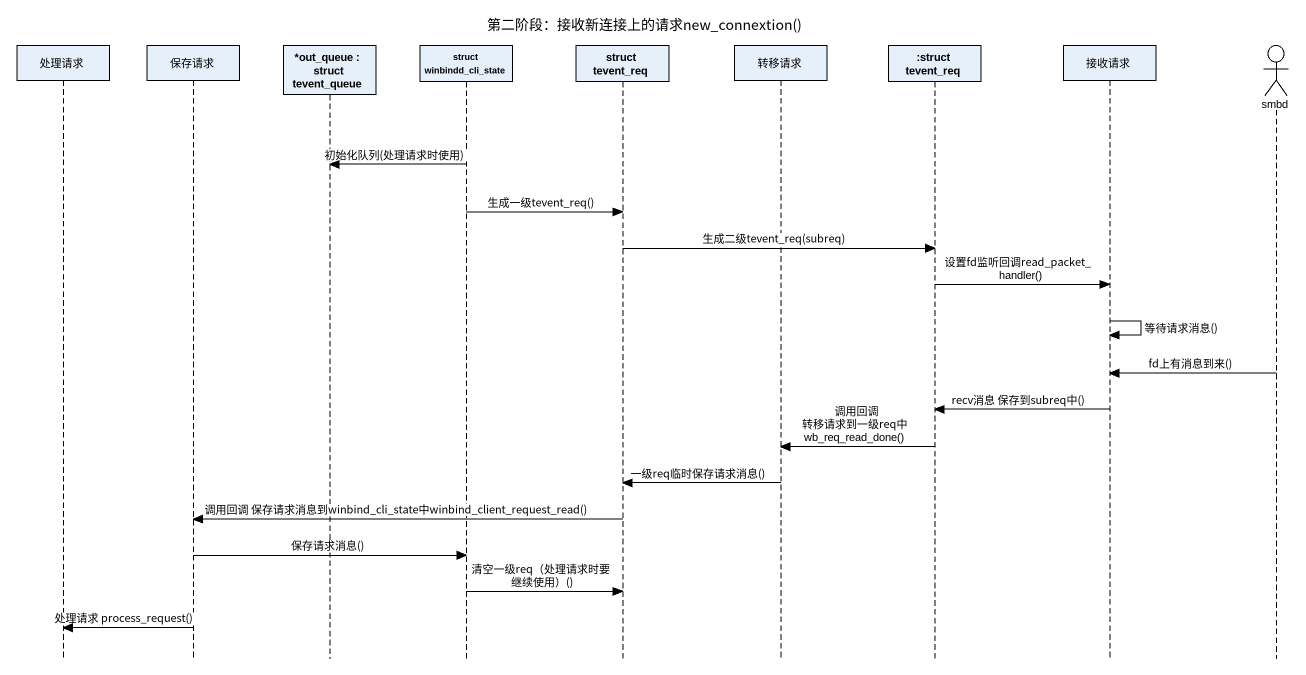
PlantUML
@startuml
title 第二阶段：接收新连接上的请求new_connextion()
hide footbox
participant 处理请求
participant 保存请求
participant "*out_queue : struct tevent_queue" as out_queue
participant "struct winbindd_cli_state" as struct_winbindd_cli_state
participant "struct tevent_req" as struct_tevent_req
participant 转移请求
participant ":struct tevent_req" as struct_tevent_req_2
participant 接收请求
actor smbd

struct_winbindd_cli_state -> out_queue : 初始化队列(处理请求时使用)
struct_winbindd_cli_state -> struct_tevent_req : 生成一级tevent_req()
struct_tevent_req -> struct_tevent_req_2 : 生成二级tevent_req(subreq)
struct_tevent_req_2 -> 接收请求 : 设置fd监听回调read_packet_handler()
接收请求 -> 接收请求 : 等待请求消息()
smbd -> 接收请求 : fd上有消息到来()
接收请求 -> struct_tevent_req_2 : recv消息 保存到subreq中()
struct_tevent_req_2 -> 转移请求 : 调用回调 转移请求到一级req中 wb_req_read_done()
转移请求 -> struct_tevent_req : 一级req临时保存请求消息()
struct_tevent_req -> 保存请求 : 调用回调 保存请求消息到winbind_cli_state中winbind_client_request_read()
保存请求 -> struct_winbindd_cli_state : 保存请求消息()
struct_winbindd_cli_state -> struct_tevent_req : 清空一级req（处理请求时要继续使用）()
保存请求 -> 处理请求 : 处理请求 process_request()
@enduml
